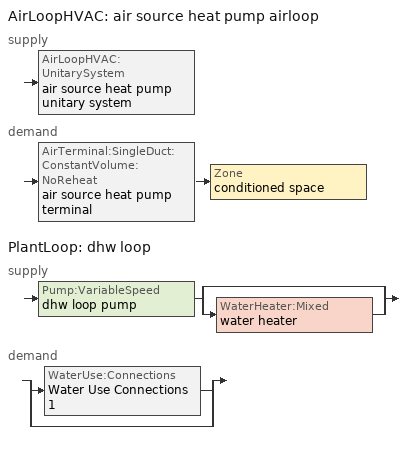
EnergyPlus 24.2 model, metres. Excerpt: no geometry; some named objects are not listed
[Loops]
AirLoopHVAC 'air source heat pump airloop'
 supply: AirLoopHVAC:UnitarySystem 'air source heat pump unitary system'
 demand: AirTerminal:SingleDuct:ConstantVolume:NoReheat 'air source heat pump terminal' > Zone 'conditioned space'
PlantLoop 'dhw loop'
 supply: Pump:VariableSpeed 'dhw loop pump' > split
  | bypass
  | WaterHeater:Mixed 'water heater'
 demand: split
  | WaterUse:Connections 'Water Use Connections 1'
  | bypass
[ZoneControl:Thermostat]
conditioned space Thermostat: Zone or ZoneList=conditioned space; Control Type Schedule=conditioned space Thermostat Schedule; Control 1=conditioned space temperature setpoint; Temperature Difference Between Cutout And Setpoint {deltaC}=0
[ThermostatSetpoint:DualSetpoint]
conditioned space temperature setpoint: Heating Setpoint Temperature Schedule=heating setpoint; Cooling Setpoint Temperature Schedule=cooling setpoint
[ZoneHVAC:Baseboard:Convective:Electric]
electric baseboard: Availability Schedule=Always On Discrete; Heating Design Capacity {W}=8705.97; Efficiency=1
[AirTerminal:SingleDuct:ConstantVolume:NoReheat]
air source heat pump terminal: Availability Schedule=Always On Discrete; Maximum Air Flow Rate {m3/s}=0.176036
[Zone equipment]
conditioned space: electric baseboard, air source heat pump terminal
[AirLoopHVAC]
air source heat pump airloop: Design Supply Air Flow Rate {m3/s}=0.176036; Design Return Air Flow Fraction of Supply Air Flow=1
[Sizing:System]
air source heat pump airloop: Type of Load to Size On=Sensible; Design Outdoor Air Flow Rate {m3/s}=Autosize; Central Heating Maximum System Air Flow Ratio=0.3; Preheat Design Temperature {C}=7; Preheat Design Humidity Ratio {kgWater/kgDryAir}=0.008; Precool Design Temperature {C}=12.8; Precool Design Humidity Ratio {kgWater/kgDryAir}=0.008; Central Cooling Design Supply Air Temperature {C}=12.8; Central Heating Design Supply Air Temperature {C}=16.7; Type of Zone Sum to Use=NonCoincident; 100% Outdoor Air in Cooling=Yes; 100% Outdoor Air in Heating=Yes; Central Cooling Design Supply Air Humidity Ratio {kgWater/kgDryAir}=0.0085; Central Heating Design Supply Air Humidity Ratio {kgWater/kgDryAir}=0.008; Cooling Supply Air Flow Rate Method=DesignDay; Cooling Supply Air Flow Rate {m3/s}=0; Cooling Supply Air Flow Rate Per Floor Area {m3/s-m2}=0.00996765; Cooling Fraction of Autosized Cooling Supply Air Flow Rate=1; Cooling Supply Air Flow Rate Per Unit Cooling Capacity {m3/s-W}=3.94755e-05; Heating Supply Air Flow Rate Method=DesignDay; Heating Supply Air Flow Rate {m3/s}=0; Heating Supply Air Flow Rate Per Floor Area {m3/s-m2}=0.00996765; Heating Fraction of Autosized Heating Supply Air Flow Rate=1; Heating Fraction of Autosized Cooling Supply Air Flow Rate=1; Heating Supply Air Flow Rate Per Unit Heating Capacity {m3/s-W}=3.15882e-05; System Outdoor Air Method=ZoneSum; Zone Maximum Outdoor Air Fraction=1; Cooling Design Capacity Method=CoolingDesignCapacity; Cooling Design Capacity {W}=Autosize; Cooling Design Capacity Per Floor Area {W/m2}=234.7; Fraction of Autosized Cooling Design Capacity=1; Heating Design Capacity Method=HeatingDesignCapacity; Heating Design Capacity {W}=Autosize; Heating Design Capacity Per Floor Area {W/m2}=157; Fraction of Autosized Heating Design Capacity=1; Central Cooling Capacity Control Method=OnOff; Occupant Diversity=Autosize
[AvailabilityManager:Scheduled]
air source heat pump airloop Availability Manager: Schedule=Always On Discrete
[AirLoopHVAC:UnitarySystem]
air source heat pump unitary system: Control Type=Load; Controlling Zone or Thermostat Location=conditioned space; Dehumidification Control Type=None; Availability Schedule=Always On Discrete; Supply Fan=air source heat pump supply fan; Fan Placement=BlowThrough; Supply Air Fan Operating Mode Schedule=air source heat pump auto fan schedule; Heating Coil=air source heat pump htg coil; DX Heating Coil Sizing Ratio=1; Cooling Coil=air source heat pump clg coil; Use DOAS DX Cooling Coil=No; Minimum Supply Air Temperature {C}=2; Latent Load Control=SensibleOnlyLoadControl; Cooling Supply Air Flow Rate Method=SupplyAirFlowRate; Cooling Supply Air Flow Rate {m3/s}=0.176036; Heating Supply Air Flow Rate Method=SupplyAirFlowRate; Heating Supply Air Flow Rate {m3/s}=0.14772; No Load Supply Air Flow Rate Method=SupplyAirFlowRate; No Load Supply Air Flow Rate {m3/s}=0; No Load Supply Air Flow Rate Control Set To Low Speed=Yes; Maximum Supply Air Temperature {C}=48.8889; Maximum Outdoor Dry-Bulb Temperature for Supplemental Heater Operation {C}=21; Ancillary On-Cycle Electric Power {W}=0; Ancillary Off-Cycle Electric Power {W}=0; Design Specification Multispeed Object=Unitary System Performance Multispeed 1
[Fan:SystemModel]
air source heat pump supply fan: Availability Schedule=Always On Discrete; Design Maximum Air Flow Rate {m3/s}=0.176036; Speed Control Method=Discrete; Electric Power Minimum Flow Rate Fraction=0.2; Design Pressure Rise {Pa}=500; Motor Efficiency=1; Motor In Air Stream Fraction=1; Design Electric Power Consumption {W}=Autosize; Design Power Sizing Method=PowerPerFlow; Electric Power Per Unit Flow Rate {W/(m3/s)}=794.58; Electric Power Per Unit Flow Rate Per Unit Pressure {W/((m3/s)-Pa)}=1.66667; Fan Total Efficiency=0.7; Motor Loss Radiative Fraction=0; Number of Speeds=4; Speed Flow Fraction 1=0.30907; Speed Electric Power Fraction 1=0.02952; Speed Flow Fraction 2=0.394; Speed Electric Power Fraction 2=0.06116; Speed Flow Fraction 3=0.86331; Speed Electric Power Fraction 3=0.64344; Speed Flow Fraction 4=1; Speed Electric Power Fraction 4=1
[Coil:Heating:DX:MultiSpeed]
air source heat pump htg coil: Availability Schedule=Always On Discrete; Minimum Outdoor Dry-Bulb Temperature for Compressor Operation {C}=-28.8889; Crankcase Heater Capacity {W}=50; Maximum Outdoor Dry-Bulb Temperature for Crankcase Heater Operation {C}=10; Defrost Energy Input Ratio Function of Temperature Curve=Defrosteir; Maximum Outdoor Dry-Bulb Temperature for Defrost Operation {C}=4.44444; Defrost Strategy=ReverseCycle; Defrost Control=Timed; Defrost Time Period Fraction=0.058333; Resistive Defrost Heater Capacity {W}=AutoSize; Apply Part Load Fraction to Speeds Greater than 1=No; Fuel Type=Electricity; Region number for Calculating HSPF=4; Number of Speeds=2; Speed Gross Rated Heating Capacity 1 {W}=1285.75; Speed Gross Rated Heating COP 1 {W/W}=4.47236; Speed Rated Air Flow Rate 1 {m3/s}=0.0691969; Speed Rated Supply Air Fan Power Per Volume Flow Rate 2017 1 {W/(m3/s)}=773.3; Speed Rated Supply Air Fan Power Per Volume Flow Rate 2023 1 {W/(m3/s)}=934.4; Speed Heating Capacity Function of Temperature Curve Name 1=Heat-CAP-fT1; Speed Heating Capacity Function of Flow Fraction Curve Name 1=Heat-CAP-fFF1; Speed Energy Input Ratio Function of Temperature Curve Name 1=Heat-EIR-fT1; Speed Energy Input Ratio Function of Flow Fraction Curve Name 1=Heat-EIR-fFF1; Speed Part Load Fraction Correlation Curve Name 1=Heat-PLF-fPLR1; Speed Rated Waste Heat Fraction of Power Input 1=0.2; Speed Waste Heat Function of Temperature Curve Name 1=ConstantBiquadratic 1; Speed Gross Rated Heating Capacity 2 {W}=3527.7; Speed Gross Rated Heating COP 2 {W/W}=3.75642; Speed Rated Air Flow Rate 2 {m3/s}=0.193286; Speed Rated Supply Air Fan Power Per Volume Flow Rate 2017 2 {W/(m3/s)}=773.3; Speed Rated Supply Air Fan Power Per Volume Flow Rate 2023 2 {W/(m3/s)}=934.4; Speed Heating Capacity Function of Temperature Curve Name 2=Heat-CAP-fT2; Speed Heating Capacity Function of Flow Fraction Curve Name 2=Heat-CAP-fFF2; Speed Energy Input Ratio Function of Temperature Curve Name 2=Heat-EIR-fT2; Speed Energy Input Ratio Function of Flow Fraction Curve Name 2=Heat-EIR-fFF2; Speed Part Load Fraction Correlation Curve Name 2=Heat-PLF-fPLR2; Speed Rated Waste Heat Fraction of Power Input 2=0.2; Speed Waste Heat Function of Temperature Curve Name 2=ConstantBiquadratic 1
[Coil:Cooling:DX:MultiSpeed]
air source heat pump clg coil: Availability Schedule=Always On Discrete; Condenser Type=AirCooled; Minimum Outdoor Dry-Bulb Temperature for Compressor Operation {C}=-25; Apply Part Load Fraction to Speeds Greater than 1=No; Apply Latent Degradation to Speeds Greater than 1=No; Crankcase Heater Capacity {W}=50; Maximum Outdoor Dry-Bulb Temperature for Crankcase Heater Operation {C}=10; Basin Heater Capacity {W/K}=0; Basin Heater Setpoint Temperature {C}=2; Fuel Type=Electricity; Number of Speeds=2; Speed Gross Rated Total Cooling Capacity 1 {W}=1383.09; Speed Gross Rated Sensible Heat Ratio 1=0.804913; Speed Gross Rated Cooling COP 1 {W/W}=5.38975; Speed Rated Air Flow Rate 1 {m3/s}=0.0740218; Speed Rated Evaporator Fan Power Per Volume Flow Rate 2017 1 {W/(m3/s)}=773.3; Speed Rated Evaporator Fan Power Per Volume Flow Rate 2023 1 {W/(m3/s)}=934.4; Speed Total Cooling Capacity Function of Temperature Curve Name 1=Cool-CAP-fT1; Speed Total Cooling Capacity Function of Flow Fraction Curve Name 1=Cool-CAP-fFF1; Speed Energy Input Ratio Function of Temperature Curve Name 1=Cool-EIR-fT1; Speed Energy Input Ratio Function of Flow Fraction Curve Name 1=Cool-EIR-fFF1; Speed Part Load Fraction Correlation Curve Name 1=Cool-PLF-fPLR1; Speed Nominal Time for Condensate Removal to Begin 1 {s}=1000; Speed Ratio of Initial Moisture Evaporation Rate and Steady State Latent Capacity 1=1.5; Speed Maximum Cycling Rate 1 {cycles/hr}=3; Speed Latent Capacity Time Constant 1 {s}=45; Speed Rated Waste Heat Fraction of Power Input 1=0.2; Speed Waste Heat Function of Temperature Curve Name 1=ConstantBiquadratic; Speed Evaporative Condenser Effectiveness 1=0.9; Speed Evaporative Condenser Air Flow Rate 1 {m3/s}=AutoSize; Speed Rated Evaporative Condenser Pump Power Consumption 1 {W}=AutoSize; Speed Gross Rated Total Cooling Capacity 2 {W}=3567.15; Speed Gross Rated Sensible Heat Ratio 2=0.759942; Speed Gross Rated Cooling COP 2 {W/W}=4.77244; Speed Rated Air Flow Rate 2 {m3/s}=0.187874; Speed Rated Evaporator Fan Power Per Volume Flow Rate 2017 2 {W/(m3/s)}=773.3; Speed Rated Evaporator Fan Power Per Volume Flow Rate 2023 2 {W/(m3/s)}=934.4; Speed Total Cooling Capacity Function of Temperature Curve Name 2=Cool-CAP-fT2; Speed Total Cooling Capacity Function of Flow Fraction Curve Name 2=Cool-CAP-fFF2; Speed Energy Input Ratio Function of Temperature Curve Name 2=Cool-EIR-fT2; Speed Energy Input Ratio Function of Flow Fraction Curve Name 2=Cool-EIR-fFF2; Speed Part Load Fraction Correlation Curve Name 2=Cool-PLF-fPLR2; Speed Nominal Time for Condensate Removal to Begin 2 {s}=1000; Speed Ratio of Initial Moisture Evaporation Rate and Steady State Latent Capacity 2=1.5; Speed Maximum Cycling Rate 2 {cycles/hr}=3; Speed Latent Capacity Time Constant 2 {s}=45; Speed Rated Waste Heat Fraction of Power Input 2=0.2; Speed Waste Heat Function of Temperature Curve Name 2=ConstantBiquadratic; Speed Evaporative Condenser Effectiveness 2=0.9; Speed Evaporative Condenser Air Flow Rate 2 {m3/s}=AutoSize; Speed Rated Evaporative Condenser Pump Power Consumption 2 {W}=AutoSize
[UnitarySystemPerformance:Multispeed]
Unitary System Performance Multispeed 1: Number of Speeds for Heating=2; Number of Speeds for Cooling=2; Single Mode Operation=No; No Load Supply Air Flow Rate Ratio=1; Heating Speed Supply Air Flow Ratio 1=0.368313; Cooling Speed Supply Air Flow Ratio 1=0.394; Heating Speed Supply Air Flow Ratio 2=1.02881; Cooling Speed Supply Air Flow Ratio 2=1
[PlantLoop]
dhw loop: Fluid Type=Water; Plant Equipment Operation Scheme=dhw loop Operation Schemes; Maximum Loop Temperature {C}=100; Minimum Loop Temperature {C}=0; Maximum Loop Flow Rate {m3/s}=0.01; Minimum Loop Flow Rate {m3/s}=0; Plant Loop Volume {m3}=0.003; Load Distribution Scheme=Optimal; Plant Loop Demand Calculation Scheme=SingleSetpoint; Common Pipe Simulation=None
[Sizing:Plant]
dhw loop: Loop Type=Heating; Design Loop Exit Temperature {C}=56; Loop Design Temperature Difference {deltaC}=5.55556; Sizing Option=NonCoincident; Zone Timesteps in Averaging Window=1; Coincident Sizing Factor Mode=None
[Pump:VariableSpeed]
dhw loop pump: Design Maximum Flow Rate {m3/s}=0.01; Design Pump Head {Pa}=1; Design Power Consumption {W}=0; Motor Efficiency=0.85; Fraction of Motor Inefficiencies to Fluid Stream=0; Coefficient 1 of the Part Load Performance Curve=0; Coefficient 2 of the Part Load Performance Curve=1; Coefficient 3 of the Part Load Performance Curve=0; Coefficient 4 of the Part Load Performance Curve=0; Design Minimum Flow Rate {m3/s}=0; Pump Control Type=Intermittent; Skin Loss Radiative Fraction=0.5; Design Power Sizing Method=PowerPerFlowPerPressure; Design Electric Power per Unit Flow Rate {W/(m3/s)}=348701.1; Design Shaft Power per Unit Flow Rate per Unit Head {W/((m3/s)-Pa)}=1.28205; Design Minimum Flow Rate Fraction=0
[WaterHeater:Mixed]
water heater: Tank Volume {m3}=0.170344; Setpoint Temperature Schedule=water heater setpoint; Deadband Temperature Difference {deltaC}=2; Maximum Temperature Limit {C}=99; Heater Control Type=Cycle; Heater Maximum Capacity {W}=5500.06; Heater Minimum Capacity {W}=0; Heater Ignition Minimum Flow Rate {m3/s}=0; Heater Ignition Delay {s}=0; Heater Fuel Type=Electricity; Heater Thermal Efficiency=1; Off Cycle Parasitic Fuel Consumption Rate {W}=0; Off Cycle Parasitic Fuel Type=Electricity; Off Cycle Parasitic Heat Fraction to Tank=0; On Cycle Parasitic Fuel Consumption Rate {W}=0; On Cycle Parasitic Fuel Type=Electricity; On Cycle Parasitic Heat Fraction to Tank=0; Ambient Temperature Indicator=Zone; Ambient Temperature Zone=conditioned space; Off Cycle Loss Coefficient to Ambient Temperature {W/K}=2.93714; Off Cycle Loss Fraction to Zone=1; On Cycle Loss Coefficient to Ambient Temperature {W/K}=2.93714; On Cycle Loss Fraction to Zone=1; Use Side Effectiveness=1; Source Side Effectiveness=1; Use Side Design Flow Rate {m3/s}=Autosize; Source Side Design Flow Rate {m3/s}=Autosize; Indirect Water Heating Recovery Time {hr}=1.5; Source Side Flow Control Mode=IndirectHeatPrimarySetpoint
[WaterHeater:Sizing]
water heater: Design Mode=PeakDraw; Time Storage Can Meet Peak Draw {hr}=0.538503; Time for Tank Recovery {hr}=0; Nominal Tank Volume for Autosizing Plant Connections {m3}=1
[SetpointManager:Scheduled]
Setpoint Manager Scheduled 1: Control Variable=Temperature; Schedule=dhw temp
[WaterUse:Connections]
Water Use Connections 1: Drain Water Heat Exchanger Type=None; Drain Water Heat Exchanger Destination=Plant; Water Use Equipment Name 1=dhw fixtures; Water Use Equipment Name 2=dhw distribution waste; Water Use Equipment Name 3=clothes washer; Water Use Equipment Name 4=dishwasher
[WaterUse:Equipment]
Name | Peak Flow Rate {m3/s} | Flow Rate Fraction Schedule | Target Temperature Schedule
dhw fixtures | 4.42001e-06 | dhw fixtures schedule | mixed water temperature schedule
dhw distribution waste | 1.33996e-06 | dhw fixtures schedule | mixed water temperature schedule
clothes washer | 9.69919e-07 | clothes washer schedule
dishwasher | 2.90872e-07 | dishwasher schedule
[PlantEquipmentOperationSchemes]
dhw loop Operation Schemes: Control Scheme Object Type 1=PlantEquipmentOperation:HeatingLoad; Control Scheme Name 1=dhw loop Heating Operation Scheme; Control Scheme Schedule Name 1=Always On Discrete
[PlantEquipmentOperation:HeatingLoad]
dhw loop Heating Operation Scheme: Load Range Lower Limit 1 {W}=0; Load Range Upper Limit 1 {W}=1000000000; Range Equipment List Name 1=dhw loop Heating Equipment List
[PlantEquipmentList]
dhw loop Heating Equipment List: WaterHeater:Mixed, water heater
[EnergyManagementSystem:GlobalVariable]
air_source_heat_pump_airloop_Fan_RTF
infil_program_Qfan
infil_program_Qinf
natural_vent_program_Qnv
natural_vent_program_Qwhf
[EnergyManagementSystem:InternalVariable]
air_source_heat_pump_airloop_max_sup_fan_mfr: Internal Data Index Key=air source heat pump supply fan; Internal Data Type=Fan Maximum Mass Flow Rate
[EnergyManagementSystem:Sensor]
Name | Output:Variable or Output:Meter Index Key | Output:Variable or Output:Meter
airflow_gain | infil flow | Infiltration Sensible Heat Gain Energy
airflow_gain_1 | natural vent flow | Infiltration Sensible Heat Gain Energy
airflow_gain_2 | whole house fan flow | Infiltration Sensible Heat Gain Energy
airflow_loss | infil flow | Infiltration Sensible Heat Loss Energy
airflow_loss_1 | natural vent flow | Infiltration Sensible Heat Loss Energy
airflow_loss_2 | whole house fan flow | Infiltration Sensible Heat Loss Energy
air_source_heat_pump_airloop_Fan_RTF_s | air source heat pump supply fan | Fan Runtime Fraction Speed 1
air_source_heat_pump_airloop_Fan_RTF_s_1 | air source heat pump supply fan | Fan Runtime Fraction Speed 2
air_source_heat_pump_airloop_Fan_RTF_s_2 | air source heat pump supply fan | Fan Runtime Fraction Speed 3
air_source_heat_pump_airloop_Fan_RTF_s_3 | air source heat pump supply fan | Fan Runtime Fraction Speed 4
air_source_heat_pump_clg_coil_s | air source heat pump clg coil | Cooling Coil Total Cooling Energy
air_source_heat_pump_htg_coil_s | air source heat pump htg coil | Heating Coil Heating Energy
air_source_heat_pump_supply_fan_s | air source heat pump supply fan | Fan Electricity Energy
clg_load_cond |  | Cooling:EnergyTransfer:Zone:CONDITIONED SPACE
clg_sp_s; clg_sp_s_1 | cooling setpoint | Schedule Value
clothes_dryer_exhaust_0_sch_s | clothes dryer exhaust 0 schedule | Schedule Value
conditioned_space_clg_unmet_s | conditioned space | Zone Cooling Setpoint Not Met Time
conditioned_space_htg_unmet_s | conditioned space | Zone Heating Setpoint Not Met Time
cool_season | cooling season schedule | Schedule Value
dhw_loss | water heater | Water Heater Heat Loss Energy
dhw_rtf | water heater | Water Heater Runtime Fraction
fridge_tin_s; tin_s; tin_s_1 | conditioned space | Zone Mean Air Temperature
htg_load_cond |  | Heating:EnergyTransfer:Zone:CONDITIONED SPACE
htg_sp_s; htg_sp_s_1 | heating setpoint | Schedule Value
ig_ee_conv | clothes dryer | Electric Equipment Convective Heating Energy
ig_ee_conv_1 | clothes washer | Electric Equipment Convective Heating Energy
ig_ee_conv_2 | cooking range | Electric Equipment Convective Heating Energy
ig_ee_conv_3 | dishwasher | Electric Equipment Convective Heating Energy
ig_ee_conv_4 | fridge | Electric Equipment Convective Heating Energy
ig_ee_conv_5 | misc plug loads | Electric Equipment Convective Heating Energy
ig_ee_conv_6 | whole house fan | Electric Equipment Convective Heating Energy
ig_ee_rad | clothes dryer | Electric Equipment Radiant Heating Energy
ig_ee_rad_1 | clothes washer | Electric Equipment Radiant Heating Energy
ig_ee_rad_2 | cooking range | Electric Equipment Radiant Heating Energy
ig_ee_rad_3 | dishwasher | Electric Equipment Radiant Heating Energy
ig_ee_rad_4 | fridge | Electric Equipment Radiant Heating Energy
ig_ee_rad_5 | misc plug loads | Electric Equipment Radiant Heating Energy
ig_ee_rad_6 | whole house fan | Electric Equipment Radiant Heating Energy
ig_lgt_conv | interior lighting | Lights Convective Heating Energy
ig_lgt_rad | interior lighting | Lights Radiant Heating Energy
ig_lgt_vis | interior lighting | Lights Visible Radiation Heating Energy
ig_oe_conv | clothes dryer 1 | Other Equipment Convective Heating Energy
ig_oe_conv_1 | cooking range 1 | Other Equipment Convective Heating Energy
ig_oe_conv_2 | general water use latent | Other Equipment Convective Heating Energy
ig_oe_conv_3 | general water use sensible | Other Equipment Convective Heating Energy
ig_oe_conv_4 | water heater energy adjustment1 | Other Equipment Convective Heating Energy
ig_oe_rad | clothes dryer 1 | Other Equipment Radiant Heating Energy
ig_oe_rad_1 | cooking range 1 | Other Equipment Radiant Heating Energy
ig_oe_rad_2 | general water use latent | Other Equipment Radiant Heating Energy
ig_oe_rad_3 | general water use sensible | Other Equipment Radiant Heating Energy
ig_oe_rad_4 | water heater energy adjustment1 | Other Equipment Radiant Heating Energy
ig_ppl_conv | occupants | People Convective Heating Energy
ig_ppl_rad | occupants | People Radiant Heating Energy
im_conv | furniture mass conditioned space 1 | Surface Inside Face Convection Heat Gain Energy
im_conv_1 | partition wall mass | Surface Inside Face Convection Heat Gain Energy
im_ig | furniture mass conditioned space 1 | Surface Inside Face Internal Gains Radiation Heat Gain Energy
im_ig_1 | partition wall mass | Surface Inside Face Internal Gains Radiation Heat Gain Energy
im_lgt | furniture mass conditioned space 1 | Surface Inside Face Lights Radiation Heat Gain Energy
im_lgt_1 | partition wall mass | Surface Inside Face Lights Radiation Heat Gain Energy
im_sol | furniture mass conditioned space 1 | Surface Inside Face Solar Radiation Heat Gain Energy
im_sol_1 | partition wall mass | Surface Inside Face Solar Radiation Heat Gain Energy
im_surf | furniture mass conditioned space 1 | Surface Inside Face Net Surface Thermal Radiation Heat Gain Energy
im_surf_1 | partition wall mass | Surface Inside Face Net Surface Thermal Radiation Heat Gain Energy
mech_vent_range_fan_0_sch_s | mech vent range fan 0 schedule | Schedule Value
mv_conv | mech vent house fan | Electric Equipment Convective Heating Energy
mv_conv_1 | mech vent house fan cfis | Electric Equipment Convective Heating Energy
mv_conv_2 | mech vent range fan 0 | Electric Equipment Convective Heating Energy
mv_conv_3 | mech vent house fan latent load | Other Equipment Convective Heating Energy
mv_conv_4 | mech vent house fan sensible load | Other Equipment Convective Heating Energy
mv_rad | mech vent house fan | Electric Equipment Radiant Heating Energy
mv_rad_1 | mech vent house fan cfis | Electric Equipment Radiant Heating Energy
mv_rad_2 | mech vent range fan 0 | Electric Equipment Radiant Heating Energy
mv_rad_3 | mech vent house fan latent load | Other Equipment Radiant Heating Energy
mv_rad_4 | mech vent house fan sensible load | Other Equipment Radiant Heating Energy
natural_vent_s | natural vent schedule | Schedule Value
out_pb_s |  | Site Outdoor Air Barometric Pressure
out_wt_s |  | Site Outdoor Air Humidity Ratio
site_vw_s |  | Site Wind Speed
ss_back_out | Window1 | Surface Window Shortwave from Zone Back Out Window Heat Transfer Rate
ss_back_out_1 | Window10 | Surface Window Shortwave from Zone Back Out Window Heat Transfer Rate
ss_back_out_2 | Window2 | Surface Window Shortwave from Zone Back Out Window Heat Transfer Rate
ss_back_out_3 | Window3 | Surface Window Shortwave from Zone Back Out Window Heat Transfer Rate
ss_back_out_4 | Window4 | Surface Window Shortwave from Zone Back Out Window Heat Transfer Rate
ss_back_out_5 | Window5 | Surface Window Shortwave from Zone Back Out Window Heat Transfer Rate
ss_back_out_6 | Window6 | Surface Window Shortwave from Zone Back Out Window Heat Transfer Rate
ss_back_out_7 | Window8 | Surface Window Shortwave from Zone Back Out Window Heat Transfer Rate
ss_back_out_8 | Window9 | Surface Window Shortwave from Zone Back Out Window Heat Transfer Rate
ss_conv | Door1 | Surface Inside Face Convection Heat Gain Energy
ss_conv_1 | Window1 | Surface Inside Face Convection Heat Gain Energy
ss_conv_2 | Window10 | Surface Inside Face Convection Heat Gain Energy
ss_conv_3 | Window2 | Surface Inside Face Convection Heat Gain Energy
ss_conv_4 | Window3 | Surface Inside Face Convection Heat Gain Energy
ss_conv_5 | Window4 | Surface Inside Face Convection Heat Gain Energy
ss_conv_6 | Window5 | Surface Inside Face Convection Heat Gain Energy
ss_conv_7 | Window6 | Surface Inside Face Convection Heat Gain Energy
ss_conv_8 | Window8 | Surface Inside Face Convection Heat Gain Energy
ss_conv_9 | Window9 | Surface Inside Face Convection Heat Gain Energy
ss_ig | Door1 | Surface Inside Face Internal Gains Radiation Heat Gain Energy
ss_ig_1 | Window1 | Surface Inside Face Internal Gains Radiation Heat Gain Energy
ss_ig_2 | Window10 | Surface Inside Face Internal Gains Radiation Heat Gain Energy
ss_ig_3 | Window2 | Surface Inside Face Internal Gains Radiation Heat Gain Energy
ss_ig_4 | Window3 | Surface Inside Face Internal Gains Radiation Heat Gain Energy
ss_ig_5 | Window4 | Surface Inside Face Internal Gains Radiation Heat Gain Energy
ss_ig_6 | Window5 | Surface Inside Face Internal Gains Radiation Heat Gain Energy
ss_ig_7 | Window6 | Surface Inside Face Internal Gains Radiation Heat Gain Energy
ss_ig_8 | Window8 | Surface Inside Face Internal Gains Radiation Heat Gain Energy
ss_ig_9 | Window9 | Surface Inside Face Internal Gains Radiation Heat Gain Energy
ss_lgt | Door1 | Surface Inside Face Lights Radiation Heat Gain Energy
ss_sol | Door1 | Surface Inside Face Solar Radiation Heat Gain Energy
ss_surf | Door1 | Surface Inside Face Net Surface Thermal Radiation Heat Gain Energy
ss_surf_1 | Window1 | Surface Inside Face Net Surface Thermal Radiation Heat Gain Energy
ss_surf_2 | Window10 | Surface Inside Face Net Surface Thermal Radiation Heat Gain Energy
ss_surf_3 | Window2 | Surface Inside Face Net Surface Thermal Radiation Heat Gain Energy
ss_surf_4 | Window3 | Surface Inside Face Net Surface Thermal Radiation Heat Gain Energy
ss_surf_5 | Window4 | Surface Inside Face Net Surface Thermal Radiation Heat Gain Energy
ss_surf_6 | Window5 | Surface Inside Face Net Surface Thermal Radiation Heat Gain Energy
ss_surf_7 | Window6 | Surface Inside Face Net Surface Thermal Radiation Heat Gain Energy
ss_surf_8 | Window8 | Surface Inside Face Net Surface Thermal Radiation Heat Gain Energy
ss_surf_9 | Window9 | Surface Inside Face Net Surface Thermal Radiation Heat Gain Energy
ss_trans_in | Window1 | Surface Window Transmitted Solar Radiation Rate
ss_trans_in_1 | Window10 | Surface Window Transmitted Solar Radiation Rate
ss_trans_in_2 | Window2 | Surface Window Transmitted Solar Radiation Rate
ss_trans_in_3 | Window3 | Surface Window Transmitted Solar Radiation Rate
ss_trans_in_4 | Window4 | Surface Window Transmitted Solar Radiation Rate
ss_trans_in_5 | Window5 | Surface Window Transmitted Solar Radiation Rate
ss_trans_in_6 | Window6 | Surface Window Transmitted Solar Radiation Rate
ss_trans_in_7 | Window8 | Surface Window Transmitted Solar Radiation Rate
ss_trans_in_8 | Window9 | Surface Window Transmitted Solar Radiation Rate
ss_trans_out | Window1 | Surface Inside Face Initial Transmitted Diffuse Transmitted Out Window Solar Radiation Rate
ss_trans_out_1 | Window10 | Surface Inside Face Initial Transmitted Diffuse Transmitted Out Window Solar Radiation Rate
ss_trans_out_2 | Window2 | Surface Inside Face Initial Transmitted Diffuse Transmitted Out Window Solar Radiation Rate
ss_trans_out_3 | Window3 | Surface Inside Face Initial Transmitted Diffuse Transmitted Out Window Solar Radiation Rate
ss_trans_out_4 | Window4 | Surface Inside Face Initial Transmitted Diffuse Transmitted Out Window Solar Radiation Rate
ss_trans_out_5 | Window5 | Surface Inside Face Initial Transmitted Diffuse Transmitted Out Window Solar Radiation Rate
ss_trans_out_6 | Window6 | Surface Inside Face Initial Transmitted Diffuse Transmitted Out Window Solar Radiation Rate
ss_trans_out_7 | Window8 | Surface Inside Face Initial Transmitted Diffuse Transmitted Out Window Solar Radiation Rate
ss_trans_out_8 | Window9 | Surface Inside Face Initial Transmitted Diffuse Transmitted Out Window Solar Radiation Rate
s_conv | Floor1 | Surface Inside Face Convection Heat Gain Energy
s_conv_1 | FoundationWall1 | Surface Inside Face Convection Heat Gain Energy
s_conv_10 | RimJoist2:315 | Surface Inside Face Convection Heat Gain Energy
s_conv_11 | RimJoist2:45 | Surface Inside Face Convection Heat Gain Energy
s_conv_12 | Slab1 | Surface Inside Face Convection Heat Gain Energy
s_conv_13 | Wall1:135 | Surface Inside Face Convection Heat Gain Energy
s_conv_14 | Wall1:225 | Surface Inside Face Convection Heat Gain Energy
s_conv_15 | Wall1:315 | Surface Inside Face Convection Heat Gain Energy
s_conv_16 | Wall1:45 | Surface Inside Face Convection Heat Gain Energy
s_conv_2 | inferred conditioned ceiling | Surface Inside Face Convection Heat Gain Energy
s_conv_3 | inferred conditioned floor | Surface Inside Face Convection Heat Gain Energy
s_conv_4 | RimJoist1:135 | Surface Inside Face Convection Heat Gain Energy
s_conv_5 | RimJoist1:225 | Surface Inside Face Convection Heat Gain Energy
s_conv_6 | RimJoist1:315 | Surface Inside Face Convection Heat Gain Energy
s_conv_7 | RimJoist1:45 | Surface Inside Face Convection Heat Gain Energy
s_conv_8 | RimJoist2:135 | Surface Inside Face Convection Heat Gain Energy
s_conv_9 | RimJoist2:225 | Surface Inside Face Convection Heat Gain Energy
s_ig | Floor1 | Surface Inside Face Internal Gains Radiation Heat Gain Energy
s_ig_1 | FoundationWall1 | Surface Inside Face Internal Gains Radiation Heat Gain Energy
s_ig_10 | RimJoist2:315 | Surface Inside Face Internal Gains Radiation Heat Gain Energy
s_ig_11 | RimJoist2:45 | Surface Inside Face Internal Gains Radiation Heat Gain Energy
s_ig_12 | Slab1 | Surface Inside Face Internal Gains Radiation Heat Gain Energy
s_ig_13 | Wall1:135 | Surface Inside Face Internal Gains Radiation Heat Gain Energy
s_ig_14 | Wall1:225 | Surface Inside Face Internal Gains Radiation Heat Gain Energy
s_ig_15 | Wall1:315 | Surface Inside Face Internal Gains Radiation Heat Gain Energy
s_ig_16 | Wall1:45 | Surface Inside Face Internal Gains Radiation Heat Gain Energy
s_ig_2 | inferred conditioned ceiling | Surface Inside Face Internal Gains Radiation Heat Gain Energy
s_ig_3 | inferred conditioned floor | Surface Inside Face Internal Gains Radiation Heat Gain Energy
s_ig_4 | RimJoist1:135 | Surface Inside Face Internal Gains Radiation Heat Gain Energy
s_ig_5 | RimJoist1:225 | Surface Inside Face Internal Gains Radiation Heat Gain Energy
s_ig_6 | RimJoist1:315 | Surface Inside Face Internal Gains Radiation Heat Gain Energy
s_ig_7 | RimJoist1:45 | Surface Inside Face Internal Gains Radiation Heat Gain Energy
s_ig_8 | RimJoist2:135 | Surface Inside Face Internal Gains Radiation Heat Gain Energy
s_ig_9 | RimJoist2:225 | Surface Inside Face Internal Gains Radiation Heat Gain Energy
s_lgt | Floor1 | Surface Inside Face Lights Radiation Heat Gain Energy
s_lgt_1 | FoundationWall1 | Surface Inside Face Lights Radiation Heat Gain Energy
s_lgt_10 | RimJoist2:315 | Surface Inside Face Lights Radiation Heat Gain Energy
s_lgt_11 | RimJoist2:45 | Surface Inside Face Lights Radiation Heat Gain Energy
s_lgt_12 | Slab1 | Surface Inside Face Lights Radiation Heat Gain Energy
s_lgt_13 | Wall1:135 | Surface Inside Face Lights Radiation Heat Gain Energy
s_lgt_14 | Wall1:225 | Surface Inside Face Lights Radiation Heat Gain Energy
s_lgt_15 | Wall1:315 | Surface Inside Face Lights Radiation Heat Gain Energy
s_lgt_16 | Wall1:45 | Surface Inside Face Lights Radiation Heat Gain Energy
s_lgt_2 | inferred conditioned ceiling | Surface Inside Face Lights Radiation Heat Gain Energy
s_lgt_3 | inferred conditioned floor | Surface Inside Face Lights Radiation Heat Gain Energy
s_lgt_4 | RimJoist1:135 | Surface Inside Face Lights Radiation Heat Gain Energy
s_lgt_5 | RimJoist1:225 | Surface Inside Face Lights Radiation Heat Gain Energy
s_lgt_6 | RimJoist1:315 | Surface Inside Face Lights Radiation Heat Gain Energy
s_lgt_7 | RimJoist1:45 | Surface Inside Face Lights Radiation Heat Gain Energy
s_lgt_8 | RimJoist2:135 | Surface Inside Face Lights Radiation Heat Gain Energy
s_lgt_9 | RimJoist2:225 | Surface Inside Face Lights Radiation Heat Gain Energy
s_sol | Floor1 | Surface Inside Face Solar Radiation Heat Gain Energy
s_sol_1 | FoundationWall1 | Surface Inside Face Solar Radiation Heat Gain Energy
s_sol_10 | RimJoist2:315 | Surface Inside Face Solar Radiation Heat Gain Energy
s_sol_11 | RimJoist2:45 | Surface Inside Face Solar Radiation Heat Gain Energy
s_sol_12 | Slab1 | Surface Inside Face Solar Radiation Heat Gain Energy
s_sol_13 | Wall1:135 | Surface Inside Face Solar Radiation Heat Gain Energy
s_sol_14 | Wall1:225 | Surface Inside Face Solar Radiation Heat Gain Energy
s_sol_15 | Wall1:315 | Surface Inside Face Solar Radiation Heat Gain Energy
s_sol_16 | Wall1:45 | Surface Inside Face Solar Radiation Heat Gain Energy
s_sol_2 | inferred conditioned ceiling | Surface Inside Face Solar Radiation Heat Gain Energy
s_sol_3 | inferred conditioned floor | Surface Inside Face Solar Radiation Heat Gain Energy
s_sol_4 | RimJoist1:135 | Surface Inside Face Solar Radiation Heat Gain Energy
s_sol_5 | RimJoist1:225 | Surface Inside Face Solar Radiation Heat Gain Energy
s_sol_6 | RimJoist1:315 | Surface Inside Face Solar Radiation Heat Gain Energy
s_sol_7 | RimJoist1:45 | Surface Inside Face Solar Radiation Heat Gain Energy
s_sol_8 | RimJoist2:135 | Surface Inside Face Solar Radiation Heat Gain Energy
s_sol_9 | RimJoist2:225 | Surface Inside Face Solar Radiation Heat Gain Energy
s_surf | Floor1 | Surface Inside Face Net Surface Thermal Radiation Heat Gain Energy
s_surf_1 | FoundationWall1 | Surface Inside Face Net Surface Thermal Radiation Heat Gain Energy
s_surf_10 | RimJoist2:315 | Surface Inside Face Net Surface Thermal Radiation Heat Gain Energy
s_surf_11 | RimJoist2:45 | Surface Inside Face Net Surface Thermal Radiation Heat Gain Energy
s_surf_12 | Slab1 | Surface Inside Face Net Surface Thermal Radiation Heat Gain Energy
s_surf_13 | Wall1:135 | Surface Inside Face Net Surface Thermal Radiation Heat Gain Energy
s_surf_14 | Wall1:225 | Surface Inside Face Net Surface Thermal Radiation Heat Gain Energy
s_surf_15 | Wall1:315 | Surface Inside Face Net Surface Thermal Radiation Heat Gain Energy
s_surf_16 | Wall1:45 | Surface Inside Face Net Surface Thermal Radiation Heat Gain Energy
s_surf_2 | inferred conditioned ceiling | Surface Inside Face Net Surface Thermal Radiation Heat Gain Energy
s_surf_3 | inferred conditioned floor | Surface Inside Face Net Surface Thermal Radiation Heat Gain Energy
s_surf_4 | RimJoist1:135 | Surface Inside Face Net Surface Thermal Radiation Heat Gain Energy
s_surf_5 | RimJoist1:225 | Surface Inside Face Net Surface Thermal Radiation Heat Gain Energy
s_surf_6 | RimJoist1:315 | Surface Inside Face Net Surface Thermal Radiation Heat Gain Energy
s_surf_7 | RimJoist1:45 | Surface Inside Face Net Surface Thermal Radiation Heat Gain Energy
s_surf_8 | RimJoist2:135 | Surface Inside Face Net Surface Thermal Radiation Heat Gain Energy
s_surf_9 | RimJoist2:225 | Surface Inside Face Net Surface Thermal Radiation Heat Gain Energy
tout_db; tout_db_1 | Environment | Site Outdoor Air Drybulb Temperature
tout_s | conditioned space | Zone Outdoor Air Drybulb Temperature
water_heater_energy | water heater | Water Heater Electricity Rate
water_heater_off_cycle_parasitic | water heater | Water Heater Off Cycle Parasitic Electricity Rate
water_heater_on_cycle_parasitic | water heater | Water Heater On Cycle Parasitic Electricity Rate
win_s | conditioned space | Zone Air Humidity Ratio
[EnergyManagementSystem:Actuator]
Name | Actuated Component Unique | Actuated Component Type | Actuated Component Control Type
air_source_heat_pump_supply_fan_pressure_rise_act | air source heat pump supply fan | Fan | Fan Pressure Rise
air_source_heat_pump_supply_fan_total_efficiency_act | air source heat pump supply fan | Fan | Fan Total Efficiency
fridge_schedule_act | fridge schedule | Schedule:Constant | Schedule Value
infil_flow_act | infil flow | Zone Infiltration | Air Exchange Flow Rate
mech_vent_house_fan_cfis_act | mech vent house fan cfis | ElectricEquipment | Electricity Rate
mech_vent_house_fan_latent_load_act | mech vent house fan latent load | OtherEquipment | Power Level
mech_vent_house_fan_sensible_load_act | mech vent house fan sensible load | OtherEquipment | Power Level
natural_vent_flow_act | natural vent flow | Zone Infiltration | Air Exchange Flow Rate
Sequential_Fraction_Schedule_act | Sequential Fraction Schedule | Schedule:Constant | Schedule Value
water_heater_ec_adj_act | water heater energy adjustment1 | OtherEquipment | Power Level
whole_house_fan_act | whole house fan | ElectricEquipment | Electricity Rate
whole_house_fan_flow_act | whole house fan flow | Zone Infiltration | Air Exchange Flow Rate
whole_house_fan_mix_act | whole house fan mix | ZoneMixing | Air Exchange Flow Rate
[EnergyManagementSystem:Program]
air_source_heat_pump_supply_fan_disaggregate_program: Set air_source_heat_pump_supply_fan_clg = 0; Set air_source_heat_pump_supply_fan_primary_htg = 0; If air_source_heat_pump_clg_coil_s > 0; Set air_source_heat_pump_supply_fan_clg = air_source_heat_pump_supply_fan_s; Else; Set air_source_heat_pump_supply_fan_primary_htg = air_source_heat_pump_supply_fan_s; EndIf
air_source_heat_pump_supply_fan_power_program: If tout_db_1 < -28.89; Set air_source_heat_pump_supply_fan_pressure_rise_act = 0; Set air_source_heat_pump_supply_fan_total_efficiency_act = 1; Else; Set air_source_heat_pump_supply_fan_pressure_rise_act = NULL; Set air_source_heat_pump_supply_fan_total_efficiency_act = NULL; EndIf
fridge_schedule_program: Set Tin = fridge_tin_s*(9.0/5.0)+32.0; Set fridge_schedule_act = 0; If (Hour == 0); Set fridge_schedule_act = (-0.487+0.019*Tin); ElseIf (Hour == 1); Set fridge_schedule_act = (-0.34+0.016*Tin); ElseIf (Hour == 2); Set fridge_schedule_act = (-0.37+0.017*Tin); ElseIf (Hour == 3); Set fridge_schedule_act = (-0.361+0.016*Tin); ElseIf (Hour == 4); Set fridge_schedule_act = (-0.515+0.018*Tin); ElseIf (Hour == 5); Set fridge_schedule_act = (-0.684+0.021*Tin); ElseIf (Hour == 6); Set fridge_schedule_act = (-0.471+0.019*Tin); ElseIf (Hour == 7); Set fridge_schedule_act = (-0.159+0.015*Tin); ElseIf (Hour == 8); Set fridge_schedule_act = (-0.079+0.015*Tin); ElseIf (Hour == 9); Set fridge_schedule_act = (-0.417+0.019*Tin); ElseIf (Hour == 10); Set fridge_schedule_act = (-0.411+0.018*Tin); ElseIf (Hour == 11); Set fridge_schedule_act = (-0.386+0.018*Tin); ElseIf (Hour == 12); Set fridge_schedule_act = (-0.24+0.016*Tin); ElseIf (Hour == 13); Set fridge_schedule_act = (-0.314+0.017*Tin); ElseIf (Hour == 14); Set fridge_schedule_act = (-0.16+0.015*Tin); ElseIf (Hour == 15); Set fridge_schedule_act = (-0.121+0.015*Tin); ElseIf (Hour == 16); Set fridge_schedule_act = (-0.469+0.02*Tin); ElseIf (Hour == 17); Set fridge_schedule_act = (-0.412+0.02*Tin); ElseIf (Hour == 18); Set fridge_schedule_act = (-0.091+0.017*Tin); ElseIf (Hour == 19); Set fridge_schedule_act = (0.077+0.014*Tin); ElseIf (Hour == 20); Set fridge_schedule_act = (-0.118+0.016*Tin); ElseIf (Hour == 21); Set fridge_schedule_act = (-0.247+0.017*Tin); ElseIf (Hour == 22); Set fridge_schedule_act = (-0.445+0.019*Tin); ElseIf (Hour == 23); Set fridge_schedule_act = (-0.544+0.02*Tin); EndIf
infil_program: Set p_m = 0.14; Set p_s = 0.22; Set s_m = 270; Set s_s = 370; Set z_m = 9.99744; Set z_s = 2.9287507519744467; Set f_t = (((s_m/z_m)^p_m)*((z_s/s_s)^p_s)); Set Tdiff = tin_s-tout_s; Set dT = @Abs Tdiff; Set c = 0.0336; Set Cs = 0.0651; Set Cw = 0.1658; Set n = 0.65; Set sft = (f_t*0.3); Set temp1 = ((c*Cw)*((sft*site_vw_s)^(2*n)))^2; Set Qinf = (((c*Cs*(dT^n))^2)+temp1)^0.5; Set Qinf = (@Max Qinf 0); Set mech_vent_house_fan_sensible_load_act = 0.0; Set mech_vent_house_fan_latent_load_act = 0.0; Set OASupInPb = out_pb_s; Set OASupInTemp = tout_s; Set OASupInW = out_wt_s; Set OASupRho = (@RhoAirFnPbTdbW OASupInPb OASupInTemp OASupInW); Set OASupCp = (@CpAirFnW OASupInW); Set OASupInEnth = (@HFnTdbW OASupInTemp OASupInW); Set ZoneTemp = tin_s; Set ZoneW = win_s; Set ZoneCp = (@CpAirFnW ZoneW); Set ZoneAirEnth = (@HFnTdbW ZoneTemp ZoneW); Set mech_vent_house_fan_cfis_act = 0.0; Set QWHV_cfis_sup = 0.0; Set QWHV_cfis_suppl_sup = 0.0; Set QWHV_cfis_suppl_exh = 0.0; Set Qrange = 0; Set Qrange = Qrange + 0.075 * mech_vent_range_fan_0_sch_s; Set Qbath = 0; Set Qdryer = 0; Set Qdryer = Qdryer + 0.00308 * clothes_dryer_exhaust_0_sch_s; Set QWHV_sup = 0.00933; Set QWHV_exh = 0.00933; Set Qsupply = QWHV_sup + QWHV_cfis_sup + QWHV_cfis_suppl_sup; Set Qexhaust = Qrange + Qbath + Qdryer + QWHV_exh + QWHV_cfis_suppl_exh; Set Qfan = (@Max Qexhaust Qsupply); Set Qducts = 0; If Qducts < 0; Set Qsupply = Qsupply - Qducts; Else; Set Qexhaust = Qexhaust + Qducts; EndIf; Set Qfan_with_ducts = (@Max Qexhaust Qsupply); Set Qimb = (@Abs (Qsupply - Qexhaust)); If Qinf + Qimb > 0; Set Qtot = Qfan_with_ducts + (Qinf^2) / (Qinf + Qimb); Else; Set Qtot = Qfan_with_ducts; EndIf; Set Qinf_adj = Qtot - Qfan; Set infil_flow_act = Qinf_adj; Set infil_program_Qinf = Qinf_adj; Set infil_program_Qfan = Qfan; Set Qload = Qfan; Set Effectiveness_Sens = 0.0; Set Effectiveness_Lat = 0.0; Set Fan_MFR = Qload * OASupRho; Set ZoneInEnth = OASupInEnth; Set ZoneInTemp = OASupInTemp; If Qload > 0; Set Effectiveness_Sens = Effectiveness_Sens + 0.0093 / Qload * 0.6987257738217901; Set Effectiveness_Lat = Effectiveness_Lat + 0.0093 / Qload * 0.0; EndIf; Set ERVCpMin = (@Min OASupCp ZoneCp); Set ERVSupOutTemp = OASupInTemp + ERVCpMin/OASupCp * Effectiveness_Sens * (ZoneTemp - OASupInTemp); Set ERVSupOutW = OASupInW + ERVCpMin/OASupCp * Effectiveness_Lat * (ZoneW - OASupInW); Set ERVSupOutEnth = (@HFnTdbW ERVSupOutTemp ERVSupOutW); Set ERVSensHeatTrans = Fan_MFR * OASupCp * (ERVSupOutTemp - OASupInTemp); Set ERVTotalHeatTrans = Fan_MFR * (ERVSupOutEnth - OASupInEnth); Set ERVLatHeatTrans = ERVTotalHeatTrans - ERVSensHeatTrans; Set ZoneInEnth = ERVSupOutEnth; Set ZoneInTemp = ERVSupOutTemp; Set FanTotalToCond = Fan_MFR * (ZoneInEnth - ZoneAirEnth); Set FanSensToCond = Fan_MFR * ZoneCp * (ZoneInTemp - ZoneTemp); Set FanLatToCond = FanTotalToCond - FanSensToCond; Set mech_vent_house_fan_sensible_load_act = mech_vent_house_fan_sensible_load_act + FanSensToCond; Set mech_vent_house_fan_latent_load_act = mech_vent_house_fan_latent_load_act + FanLatToCond
natural_vent_program: Set Tin = tin_s; Set Tout = tout_s; Set Wout = out_wt_s; Set Pbar = out_pb_s; Set Phiout = (@RhFnTdbWPb Tout Wout Pbar); Set MaxHR = 0.0115; Set Tnvsp = (htg_sp_s + clg_sp_s) / 2; Set NVavail = natural_vent_s; Set ClgSsnAvail = cool_season; Set Qnv = 0; Set Qwhf = 0; Set whole_house_fan_mix_act = 0; Set whole_house_fan_act = 0; If ((Wout < MaxHR) && (Tin > Tout) && (Tin > Tnvsp) && (ClgSsnAvail > 0)); Set WHF_Flow = 0; Set Adj = (Tin-Tnvsp)/(Tin-Tout); Set Adj = (@Min Adj 1); Set Adj = (@Max Adj 0); If (WHF_Flow > 0); Set Qwhf = WHF_Flow*Adj; Set whole_house_fan_mix_act = WHF_Flow*Adj; Set WHF_W = 0; Set whole_house_fan_act = WHF_W*Adj; ElseIf (NVavail > 0); Set NVArea = 0.0; Set Cs = 0.0001077210471989385; Set Cw = 2.4296650624933215e-05; Set Tdiff = Tin-Tout; Set dT = (@Abs Tdiff); Set Vwind = site_vw_s; Set SGNV = NVArea*Adj*((((Cs*dT)+(Cw*(Vwind^2)))^0.5)/1000); Set MaxNV = 2.5105558872652805; Set Qnv = (@Min SGNV MaxNV); EndIf; EndIf; Set natural_vent_flow_act = Qnv; Set whole_house_fan_flow_act = Qwhf; Set natural_vent_program_Qnv = Qnv; Set natural_vent_program_Qwhf = Qwhf
Sequential_Fraction_Schedule_program: If tout_db > 4.444444444444445; Set Sequential_Fraction_Schedule_act = 0; Else; Set Sequential_Fraction_Schedule_act = NULL; EndIf
total_airflows_program: Set total_infil_flow_rate = 0; Set total_mechvent_flow_rate = 0; Set total_natvent_flow_rate = 0; Set total_whf_flow_rate = 0; Set total_infil_flow_rate = total_infil_flow_rate + (infil_program_Qinf * 1); Set total_mechvent_flow_rate = total_mechvent_flow_rate + (infil_program_Qfan * 1); Set total_natvent_flow_rate = total_natvent_flow_rate + (natural_vent_program_Qnv * 1); Set total_whf_flow_rate = total_whf_flow_rate + (natural_vent_program_Qwhf * 1)
total_loads_program: Set loads_htg_tot = 0; Set loads_clg_tot = 0; If htg_load_cond > 0; Set loads_htg_tot = loads_htg_tot + (htg_load_cond - clg_load_cond) * 1.0; EndIf; Set loads_htg_tot = (@Max loads_htg_tot 0); If clg_load_cond > 0; Set loads_clg_tot = loads_clg_tot + (clg_load_cond - htg_load_cond) * 1.0; EndIf; Set loads_clg_tot = (@Max loads_clg_tot 0)
unmet_hours_program: Set htg_unmet_hours = 0; Set clg_unmet_hours = 0; Set unit_htg_unmet_hours = 0; If ((DayOfYear >= 1) && (DayOfYear <= 365)); Set unit_htg_unmet_hours = unit_htg_unmet_hours + conditioned_space_htg_unmet_s; If unit_htg_unmet_hours > htg_unmet_hours; Set htg_unmet_hours = unit_htg_unmet_hours; EndIf; EndIf; Set unit_clg_unmet_hours = 0; If ((DayOfYear >= 1) && (DayOfYear <= 365)); Set unit_clg_unmet_hours = unit_clg_unmet_hours + conditioned_space_clg_unmet_s; If unit_clg_unmet_hours > clg_unmet_hours; Set clg_unmet_hours = unit_clg_unmet_hours; EndIf; EndIf
water_heater_EC_adj: If WarmupFlag == 0; Set dhw_e_cons = water_heater_energy + water_heater_on_cycle_parasitic + water_heater_off_cycle_parasitic; Set water_heater_ec_adj_act = 0.0 * dhw_e_cons / 1; EndIf
[EnergyManagementSystem:ProgramCallingManager]
air_source_heat_pump_supply_fan_disaggregate_program_calling_manager: EndOfSystemTimestepBeforeHVACReporting; air_source_heat_pump_supply_fan_disaggregate_program
air_source_heat_pump_supply_fan_power_program_calling_manager: AfterPredictorBeforeHVACManagers; air_source_heat_pump_supply_fan_power_program
component_loads_program_calling_manager: EndOfZoneTimestepAfterZoneReporting; component_loads_program
fridge_schedule_program_calling_manager: BeginZoneTimestepAfterInitHeatBalance; fridge_schedule_program
infil_program_calling_manager: BeginZoneTimestepAfterInitHeatBalance; infil_program
natural_vent_program_calling_manager: BeginZoneTimestepAfterInitHeatBalance; natural_vent_program
Sequential_Fraction_Schedule_program_manager: BeginZoneTimestepAfterInitHeatBalance; Sequential_Fraction_Schedule_program
[Schedule:Constant]
Name | Hourly Value
Always On Discrete | 1
air source heat pump auto fan schedule | 0
dhw temp; water heater setpoint | 56
mixed water temperature schedule | 40.5556
[Schedule:Day:Interval]
clothes washer schedule day: No, 01:00, 0.104651, 02:00, 0.0813953, 04:00, 0.0465116, 05:00, 0.0813953, 06:00, 0.127907, 07:00, 0.255814, 08:00, 0.569767, 09:00, 0.848837, 10:00, 1, 11:00, 0.976744, 12:00, 0.872093, 13:00, 0.77907, 14:00, 0.697674, 15:00, 0.569767, 16:00, 0.593023, 17:00, 0.581395, 21:00, 0.569767, 22:00, 0.546512, 23:00, 0.372093, 24:00, 0.197674
clothes washer schedule default day; dishwasher schedule default day; heating setpoint default day; cooling setpoint default day; dhw fixtures schedule default day: No, 24:00, 0
dishwasher schedule day: No, 01:00, 0.135135, 02:00, 0.0630631, 03:00, 0.045045, 05:00, 0.027027, 06:00, 0.0900901, 07:00, 0.18018, 08:00, 0.279279, 09:00, 0.522523, 10:00, 0.585586, 11:00, 0.504505, 12:00, 0.432432, 13:00, 0.378378, 14:00, 0.414414, 15:00, 0.324324, 17:00, 0.342342, 18:00, 0.441441, 19:00, 0.783784, 20:00, 1, 21:00, 0.810811, 22:00, 0.603604, 23:00, 0.396396, 24:00, 0.279279
heating setpoint day: No, 07:00, 18, 23:00, 21, 24:00, 18
cooling setpoint day: No, 24:00, 25
dhw fixtures schedule day: No, 01:00, 0.139535, 02:00, 0.0697674, 03:00, 0.0465116, 04:00, 0.0581395, 05:00, 0.116279, 06:00, 0.395349, 07:00, 0.906977, 08:00, 1, 09:00, 0.930233, 10:00, 0.77907, 11:00, 0.651163, 12:00, 0.546512, 13:00, 0.465116, 14:00, 0.406977, 15:00, 0.383721, 16:00, 0.360465, 17:00, 0.44186, 18:00, 0.593023, 20:00, 0.697674, 21:00, 0.639535, 22:00, 0.55814, 23:00, 0.44186, 24:00, 0.302326
[Schedule:Week:Daily]
clothes washer schedule Week Rule - Jan1-Dec31: clothes washer schedule day, clothes washer schedule day, clothes washer schedule day, clothes washer schedule day, clothes washer schedule day, clothes washer schedule day, clothes washer schedule day, clothes washer schedule default day, clothes washer schedule default day, clothes washer schedule default day, clothes washer schedule default day, clothes washer schedule default day
dishwasher schedule Week Rule - Jan1-Dec31: dishwasher schedule day, dishwasher schedule day, dishwasher schedule day, dishwasher schedule day, dishwasher schedule day, dishwasher schedule day, dishwasher schedule day, dishwasher schedule default day, dishwasher schedule default day, dishwasher schedule default day, dishwasher schedule default day, dishwasher schedule default day
heating setpoint Week Rule - Jan1-Dec31: heating setpoint day, heating setpoint day, heating setpoint day, heating setpoint day, heating setpoint day, heating setpoint day, heating setpoint day, heating setpoint default day, heating setpoint default day, heating setpoint default day, heating setpoint default day, heating setpoint default day
cooling setpoint Week Rule - Jan1-Dec31: cooling setpoint day, cooling setpoint day, cooling setpoint day, cooling setpoint day, cooling setpoint day, cooling setpoint day, cooling setpoint day, cooling setpoint default day, cooling setpoint default day, cooling setpoint default day, cooling setpoint default day, cooling setpoint default day
dhw fixtures schedule Week Rule - Jan1-Dec31: dhw fixtures schedule day, dhw fixtures schedule day, dhw fixtures schedule day, dhw fixtures schedule day, dhw fixtures schedule day, dhw fixtures schedule day, dhw fixtures schedule day, dhw fixtures schedule default day, dhw fixtures schedule default day, dhw fixtures schedule default day, dhw fixtures schedule default day, dhw fixtures schedule default day
[Schedule:Year]
clothes washer schedule: clothes washer schedule Week Rule - Jan1-Dec31, 1, 1, 12, 31
dishwasher schedule: dishwasher schedule Week Rule - Jan1-Dec31, 1, 1, 12, 31
heating setpoint: heating setpoint Week Rule - Jan1-Dec31, 1, 1, 12, 31
cooling setpoint: cooling setpoint Week Rule - Jan1-Dec31, 1, 1, 12, 31
dhw fixtures schedule: dhw fixtures schedule Week Rule - Jan1-Dec31, 1, 1, 12, 31
[Schedule:Compact]
conditioned space Thermostat Schedule: Through: 12/31, For: AllDays, Until: 24:00, 4
[Curve:Biquadratic] Coefficient2 x=0; Coefficient3 x**2=0; Coefficient4 y=0; Coefficient5 y**2=0; Coefficient6 x*y=0
Name | Coefficient1 Constant | Minimum Value of x {BasedOnField A2} | Maximum Value of x {BasedOnField A2} | Minimum Value of y {BasedOnField A3} | Maximum Value of y {BasedOnField A3}
Defrosteir | 0.1528 | -100 | 100 | -100 | 100
ConstantBiquadratic 1; ConstantBiquadratic | 1 | 0 | 1 | 0 | 1
[Table:Lookup]
Heat-CAP-fT1: Heat-CAP-fT1 Independent Variable List, None, 1, 0, Dimensionless, 1.2931, 1.28525, 1.27753, 1.26992, 1.26239, 1.25494, 1.24753, 1.24015, 1.23279, 1.2254, 1.21798, 1.21049, 1.20291, 1.19519, 1.18731, 1.17922, 1.17086, 1.16218, 1.15366, 1.14472, 1.13528, 1.12525, 1.1145, 1.10287, 1.09019, 1.07619, 1.06055, 1.04286, 1.02252, 1.00539, 0.985949, 1.15275, 1.15118, 1.14952, 1.14776, 1.1459, 1.14392, 1.14182, 1.13959, 1.1372, 1.13465, 1.13191, 1.12897, 1.1258, 1.12237, 1.11865, 1.11461, 1.11019, 1.10534, 1.10033, 1.09482, 1.08873, 1.08195, 1.07438, 1.06587, 1.05621, 1.04518, 1.03244, 1.01757, 1, 0.984869, 0.967393, 1.0124, 1.0171, 1.0215, 1.0256, 1.0294, 1.03291, 1.03612, 1.03902, 1.04162, 1.04389, 1.04584, 1.04744, 1.04869, 1.04955, 1.04999, 1.05, 1.04952, 1.0485, 1.04701, 1.04492, 1.04217, 1.03866, 1.03427, 1.02886, 1.02224, 1.01417, 1.00432, 0.992289, 0.977482, 0.964349, 0.948838
Heat-EIR-fT1: Heat-EIR-fT1 Independent Variable List, None, 1, 0, Dimensionless, 3.18596, 3.10035, 3.01475, 2.92916, 2.84359, 2.75802, 2.67248, 2.58695, 2.50144, 2.41595, 2.3305, 2.24507, 2.15969, 2.07436, 1.98909, 1.90388, 1.81877, 1.73377, 1.65385, 1.57409, 1.49453, 1.41523, 1.33627, 1.25777, 1.17987, 1.1028, 1.0269, 0.952618, 0.88061, 0.829529, 0.780473, 3.64685, 3.5501, 3.45336, 3.35661, 3.25987, 3.16312, 3.06638, 2.96963, 2.87289, 2.77614, 2.6794, 2.58265, 2.48591, 2.38916, 2.29242, 2.19567, 2.09893, 2.00218, 1.91108, 1.81997, 1.72886, 1.63775, 1.54665, 1.45554, 1.36443, 1.27332, 1.18222, 1.09111, 1, 0.932926, 0.865853, 4.16022, 4.05135, 3.94247, 3.83359, 3.72469, 3.61579, 3.50688, 3.39796, 3.28902, 3.18007, 3.07109, 2.96209, 2.85306, 2.74399, 2.63488, 2.5257, 2.41645, 2.30711, 2.20402, 2.1008, 1.9974, 1.89376, 1.7898, 1.68542, 1.58044, 1.47465, 1.36769, 1.25905, 1.14801, 1.06416, 0.97802
Heat-CAP-fT2: Heat-CAP-fT2 Independent Variable List, None, 1, 0, Dimensionless, 0.139221, 0.158111, 0.178322, 0.200032, 0.223443, 0.24879, 0.276349, 0.306447, 0.339474, 0.3759, 0.416298, 0.461209, 0.51164, 0.568695, 0.633789, 0.708773, 0.796104, 0.899128, 1.02252, 1.11014, 1.20974, 0.12411, 0.14224, 0.161764, 0.182848, 0.205687, 0.23051, 0.257587, 0.28724, 0.319854, 0.355896, 0.395938, 0.440516, 0.490636, 0.5474, 0.612221, 0.686946, 0.774034, 0.876828, 1, 1.0875, 1.18697, 0.108999, 0.12637, 0.145205, 0.165664, 0.187932, 0.21223, 0.238825, 0.268032, 0.300234, 0.335893, 0.375577, 0.419824, 0.469633, 0.526105, 0.590652, 0.665119, 0.751964, 0.854528, 0.977482, 1.06485, 1.1642
Heat-EIR-fT2: Heat-EIR-fT2 Independent Variable List, None, 1, 0, Dimensionless, 2.43529, 2.34674, 2.25823, 2.16974, 2.08131, 1.99293, 1.90461, 1.81639, 1.72829, 1.64033, 1.55257, 1.46539, 1.37856, 1.29224, 1.20664, 1.12206, 1.03898, 0.958144, 0.88061, 0.835714, 0.792859, 2.78759, 2.68812, 2.58866, 2.48919, 2.38972, 2.29026, 2.19079, 2.09133, 1.99186, 1.89239, 1.79293, 1.69381, 1.5947, 1.49558, 1.39646, 1.29735, 1.19823, 1.09912, 1, 0.939797, 0.879594, 3.18, 3.0688, 2.95758, 2.84634, 2.73506, 2.62375, 2.51239, 2.40096, 2.28944, 2.17779, 2.06598, 1.95433, 1.84237, 1.72994, 1.61684, 1.50276, 1.38719, 1.26934, 1.14801, 1.07193, 0.993541
Cool-CAP-fT1: Cool-CAP-fT1 Independent Variable List, None, 1, 0, Dimensionless, 1.18891, 1.12846, 1.08459, 1.05132, 1.02361, 1.00162, 0.991472, 0.982348, 1.30675, 1.21432, 1.14869, 1.09969, 1.05935, 1.02761, 1.01305, 1, 1.8074, 1.67989, 1.59025, 1.52377, 1.46932, 1.42665, 1.40712, 1.38965
Cool-EIR-fT1: Cool-EIR-fT1 Independent Variable List, None, 1, 0, Dimensionless, 0.363364, 0.469182, 0.573109, 0.674253, 0.780202, 0.884482, 0.940637, 0.996522, 0.43706, 0.526346, 0.615632, 0.704918, 0.800519, 0.896121, 0.94806, 1, 0.19632, 0.24507, 0.307062, 0.373525, 0.446118, 0.518941, 0.558442, 0.597866
Cool-CAP-fT2: Cool-CAP-fT2 Independent Variable List, None, 1, 0, Dimensionless, 1.00585, 0.998046, 0.992651, 0.988808, 0.986043, 0.98397, 0.982348, 1.10555, 1.07464, 1.05183, 1.0343, 1.02063, 1.0095, 1, 1.52912, 1.48663, 1.45611, 1.43317, 1.4156, 1.40151, 1.38965
Cool-EIR-fT2: Cool-EIR-fT2 Independent Variable List, None, 1, 0, Dimensionless, 0.403256, 0.508203, 0.611212, 0.711128, 0.806895, 0.900928, 0.996522, 0.485043, 0.571185, 0.657328, 0.74347, 0.828127, 0.912783, 1, 0.217872, 0.265367, 0.327107, 0.393953, 0.46115, 0.52859, 0.597866
[Table:IndependentVariableList]
Heat-CAP-fT1 Independent Variable List: dry_bulb_temp_in, dry_bulb_temp_out 4
Heat-EIR-fT1 Independent Variable List: dry_bulb_temp_in 1, dry_bulb_temp_out 5
Heat-CAP-fT2 Independent Variable List: dry_bulb_temp_in 2, dry_bulb_temp_out 6
Heat-EIR-fT2 Independent Variable List: dry_bulb_temp_in 3, dry_bulb_temp_out 7
Cool-CAP-fT1 Independent Variable List: wet_bulb_temp_in, dry_bulb_temp_out
Cool-EIR-fT1 Independent Variable List: wet_bulb_temp_in 1, dry_bulb_temp_out 1
Cool-CAP-fT2 Independent Variable List: wet_bulb_temp_in 2, dry_bulb_temp_out 2
Cool-EIR-fT2 Independent Variable List: wet_bulb_temp_in 3, dry_bulb_temp_out 3
[Table:IndependentVariable]
dry_bulb_temp_in; dry_bulb_temp_in 1; dry_bulb_temp_in 2; dry_bulb_temp_in 3: Linear, Constant, -100, 100, Dimensionless, 15.5556, 21.1111, 26.6667
dry_bulb_temp_out 4; dry_bulb_temp_out 5: Linear, Constant, -100, 100, Dimensionless, -25.5, -25.1517, -24.7838, -24.3947, -23.9826, -23.5452, -23.0803, -22.585, -22.0564, -21.4909, -20.8846, -20.2329, -19.5305, -18.7711, -17.9477, -17.0517, -16.0732, -15, -13.89, -12.669, -11.3192, -9.81921, -8.14254, -6.25597, -4.11745, -1.6729, 1.14842, 4.44091, 8.33333, 11.6848, 15.5556
dry_bulb_temp_out 6; dry_bulb_temp_out 7: Linear, Constant, -100, 100, Dimensionless, -25.5, -24.7997, -24.0455, -23.2311, -22.3489, -21.39, -20.3441, -19.1987, -17.9389, -16.5467, -15, -13.278, -11.342, -9.14943, -6.64557, -3.75912, -0.395148, 3.57553, 8.33333, 11.7131, 15.5556
wet_bulb_temp_in; wet_bulb_temp_in 1; wet_bulb_temp_in 2; wet_bulb_temp_in 3: Linear, Constant, -100, 100, Dimensionless, 10, 19.4444, 26.6667
dry_bulb_temp_out; dry_bulb_temp_out 1: Linear, Constant, -100, 100, Dimensionless, 12.7778, 19.4741, 24.2281, 27.7778, 30.7007, 33, 34.0548, 35
dry_bulb_temp_out 2; dry_bulb_temp_out 3: Linear, Constant, -100, 100, Dimensionless, 12.7778, 19.2859, 24.0883, 27.7778, 30.6558, 33, 35
[Curve:Quadratic] Coefficient3 x**2=0; Minimum Value of x {BasedOnField A2}=0
Name | Coefficient1 Constant | Coefficient2 x | Maximum Value of x {BasedOnField A2} | Minimum Curve Output {BasedOnField A3} | Maximum Curve Output {BasedOnField A3}
Heat-CAP-fFF1; Heat-EIR-fFF1; Heat-CAP-fFF2; Heat-EIR-fFF2; Cool-CAP-fFF1; Cool-EIR-fFF1; Cool-CAP-fFF2; Cool-EIR-fFF2 | 1 | 0 | 2 | 0 | 2
Heat-PLF-fPLR1; Heat-PLF-fPLR2; Cool-PLF-fPLR1; Cool-PLF-fPLR2 | 0.75 | 0.25 | 1 | 0.7 | 1
